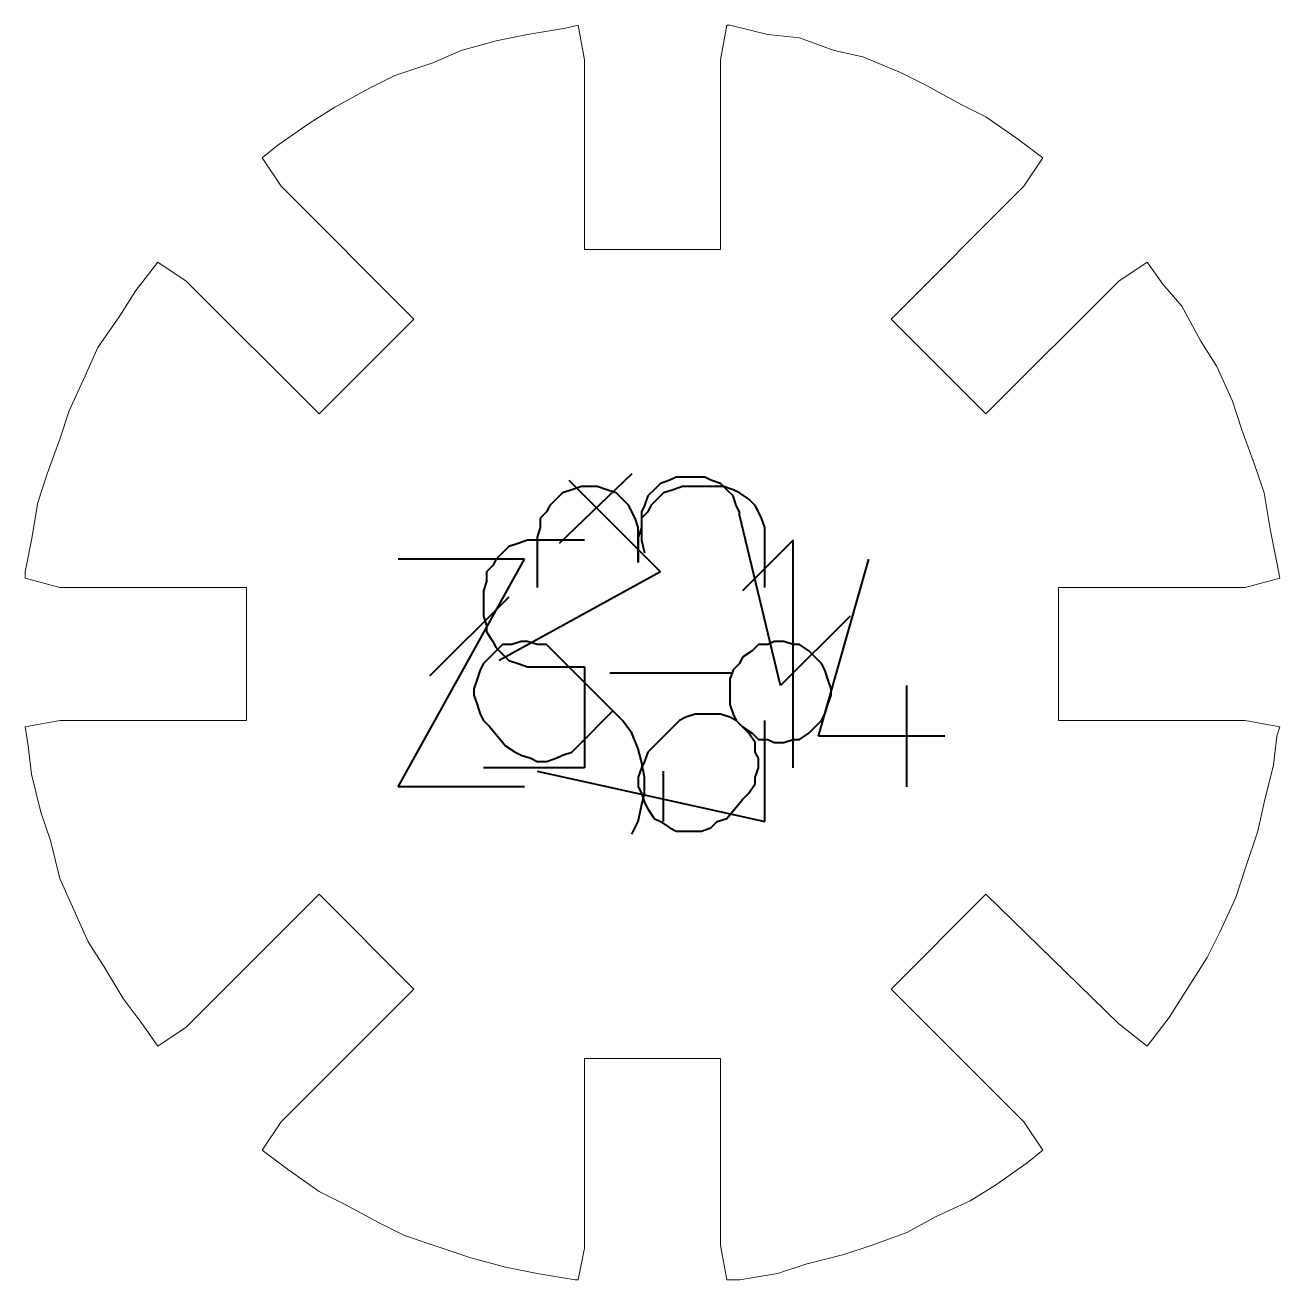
# Model space of a CAD drawing. Header units: centimetres. Extents: x -9.8 to 7.1, y -12.4 to 11.9.
# Drawn here: x 3.126 to 7.096, y -12.394 to -8.424 of the extents above; entities that cross this region are included whole.
import ezdxf

# ---------------------------------------------------------------- set-up
doc = ezdxf.new("R2010")
doc.units = ezdxf.units.CM
doc.header["$MEASUREMENT"] = 0
doc.layers.add('layer 1', color=7, linetype='Continuous')

msp = doc.modelspace()

# ---------------------------------------------------------------- linework, layer by layer
at = {"layer": 'layer 1', "color": 5, "lineweight": 13}
for points in [[(4.71602, -8.45414), (4.71602, -8.45414), (4.61601, -8.47425), (4.61601, -8.47425)], [(4.83588, -8.43403), (4.83588, -8.43403), (4.71602, -8.45414), (4.71602, -8.45414)], [(4.87609, -8.42424), (4.87609, -8.42424), (4.83588, -8.43403), (4.83588, -8.43403)], [(4.89594, -8.53405), (4.89594, -8.53405), (4.87609, -8.42424), (4.87609, -8.42424)], [(5.34599, -8.42424), (5.34599, -8.42424), (5.32615, -8.53405), (5.32615, -8.53405)], [(5.35605, -8.42424), (5.35605, -8.42424), (5.34599, -8.42424), (5.34599, -8.42424)], [(5.47617, -8.45414), (5.47617, -8.45414), (5.35605, -8.42424), (5.35605, -8.42424)], [(5.57618, -8.46419), (5.57618, -8.46419), (5.47617, -8.45414), (5.47617, -8.45414)], [(4.61601, -8.47425), (4.61601, -8.47425), (4.50594, -8.50415), (4.50594, -8.50415)], [(5.68598, -8.50415), (5.68598, -8.50415), (5.57618, -8.46419), (5.57618, -8.46419)], [(4.50594, -8.50415), (4.50594, -8.50415), (4.41598, -8.5441), (4.41598, -8.5441)], [(4.89594, -9.13412), (4.89594, -9.13412), (4.89594, -8.53405), (4.89594, -8.53405)], [(5.32615, -8.53405), (5.32615, -8.53405), (5.32615, -9.13412), (5.32615, -9.13412)], [(5.77621, -8.52426), (5.77621, -8.52426), (5.68598, -8.50415), (5.68598, -8.50415)], [(5.89606, -8.57426), (5.89606, -8.57426), (5.77621, -8.52426), (5.77621, -8.52426)], [(4.41598, -8.5441), (4.41598, -8.5441), (4.29586, -8.58405), (4.29586, -8.58405)], [(5.97597, -8.61421), (5.97597, -8.61421), (5.89606, -8.57426), (5.89606, -8.57426)], [(4.29586, -8.58405), (4.29586, -8.58405), (4.21596, -8.624), (4.21596, -8.624)], [(6.08603, -8.67401), (6.08603, -8.67401), (5.97597, -8.61421), (5.97597, -8.61421)], [(4.21596, -8.624), (4.21596, -8.624), (4.10589, -8.68406), (4.10589, -8.68406)], [(4.10589, -8.68406), (4.10589, -8.68406), (4.02599, -8.73407), (4.02599, -8.73407)], [(6.1662, -8.71423), (6.1662, -8.71423), (6.08603, -8.67401), (6.08603, -8.67401)], [(4.02599, -8.73407), (4.02599, -8.73407), (3.92597, -8.80419), (3.92597, -8.80419)], [(6.26621, -8.78408), (6.26621, -8.78408), (6.1662, -8.71423), (6.1662, -8.71423)], [(3.92597, -8.80419), (3.92597, -8.80419), (3.87597, -8.84414), (3.87597, -8.84414)], [(6.34612, -8.84414), (6.34612, -8.84414), (6.26621, -8.78408), (6.26621, -8.78408)], [(3.87597, -8.84414), (3.87597, -8.84414), (3.93603, -8.9341), (3.93603, -8.9341)], [(6.28606, -8.9341), (6.28606, -8.9341), (6.34612, -8.84414), (6.34612, -8.84414)], [(6.34612, -8.84414), (6.34612, -8.84414), (6.34612, -8.84414), (6.34612, -8.84414)], [(3.93603, -8.9341), (3.93603, -8.9341), (4.35592, -9.35425), (4.35592, -9.35425)], [(5.86616, -9.35425), (5.86616, -9.35425), (6.28606, -8.9341), (6.28606, -8.9341)], [(5.32615, -9.13412), (5.32615, -9.13412), (4.89594, -9.13412), (4.89594, -9.13412)], [(3.54603, -9.17407), (3.54603, -9.17407), (3.47592, -9.26403), (3.47592, -9.26403)], [(3.63599, -9.23413), (3.63599, -9.23413), (3.54603, -9.17407), (3.54603, -9.17407)], [(6.67605, -9.17407), (6.67605, -9.17407), (6.5861, -9.23413), (6.5861, -9.23413)], [(6.72606, -9.24419), (6.72606, -9.24419), (6.67605, -9.17407), (6.67605, -9.17407)], [(4.05589, -9.65429), (4.05589, -9.65429), (3.63599, -9.23413), (3.63599, -9.23413)], [(6.5861, -9.23413), (6.5861, -9.23413), (6.1662, -9.65429), (6.1662, -9.65429)], [(6.78612, -9.31404), (6.78612, -9.31404), (6.72606, -9.24419), (6.72606, -9.24419)], [(3.47592, -9.26403), (3.47592, -9.26403), (3.42591, -9.3442), (3.42591, -9.3442)], [(6.84618, -9.4241), (6.84618, -9.4241), (6.78612, -9.31404), (6.78612, -9.31404)], [(3.42591, -9.3442), (3.42591, -9.3442), (3.3558, -9.44421), (3.3558, -9.44421)], [(4.35592, -9.35425), (4.35592, -9.35425), (4.05589, -9.65429), (4.05589, -9.65429)], [(6.1662, -9.65429), (6.1662, -9.65429), (5.86616, -9.35425), (5.86616, -9.35425)], [(3.3558, -9.44421), (3.3558, -9.44421), (3.31585, -9.53417), (3.31585, -9.53417)], [(6.89619, -9.50427), (6.89619, -9.50427), (6.84618, -9.4241), (6.84618, -9.4241)], [(6.94619, -9.61407), (6.94619, -9.61407), (6.89619, -9.50427), (6.89619, -9.50427)], [(3.31585, -9.53417), (3.31585, -9.53417), (3.26584, -9.64424), (3.26584, -9.64424)], [(3.26584, -9.64424), (3.26584, -9.64424), (3.23594, -9.73419), (3.23594, -9.73419)], [(6.97609, -9.7043), (6.97609, -9.7043), (6.94619, -9.61407), (6.94619, -9.61407)], [(7.01604, -9.8141), (7.01604, -9.8141), (6.97609, -9.7043), (6.97609, -9.7043)], [(3.23594, -9.73419), (3.23594, -9.73419), (3.19599, -9.84426), (3.19599, -9.84426)], [(3.19599, -9.84426), (3.19599, -9.84426), (3.16583, -9.93422), (3.16583, -9.93422)], [(7.04621, -9.90406), (7.04621, -9.90406), (7.01604, -9.8141), (7.01604, -9.8141)], [(7.06605, -10.02418), (7.06605, -10.02418), (7.04621, -9.90406), (7.04621, -9.90406)], [(3.16583, -9.93422), (3.16583, -9.93422), (3.14598, -10.05408), (3.14598, -10.05408)], [(7.08616, -10.12419), (7.08616, -10.12419), (7.06605, -10.02418), (7.06605, -10.02418)], [(3.14598, -10.05408), (3.14598, -10.05408), (3.12587, -10.15409), (3.12587, -10.15409)], [(7.09621, -10.1742), (7.09621, -10.1742), (7.08616, -10.12419), (7.08616, -10.12419)], [(3.12587, -10.15409), (3.12587, -10.15409), (3.12587, -10.1742), (3.12587, -10.1742)], [(3.12587, -10.1742), (3.12587, -10.1742), (3.23594, -10.2041), (3.23594, -10.2041)], [(6.98615, -10.2041), (6.98615, -10.2041), (7.09621, -10.1742), (7.09621, -10.1742)], [(3.23594, -10.2041), (3.23594, -10.2041), (3.82596, -10.2041), (3.82596, -10.2041)], [(3.82596, -10.2041), (3.82596, -10.2041), (3.82596, -10.62425), (3.82596, -10.62425)], [(6.39612, -10.62425), (6.39612, -10.62425), (6.39612, -10.2041), (6.39612, -10.2041)], [(6.39612, -10.2041), (6.39612, -10.2041), (6.98615, -10.2041), (6.98615, -10.2041)], [(3.23594, -10.62425), (3.23594, -10.62425), (3.12587, -10.6441), (3.12587, -10.6441)], [(3.82596, -10.62425), (3.82596, -10.62425), (3.23594, -10.62425), (3.23594, -10.62425)], [(6.98615, -10.62425), (6.98615, -10.62425), (6.39612, -10.62425), (6.39612, -10.62425)], [(7.09621, -10.6441), (7.09621, -10.6441), (6.98615, -10.62425), (6.98615, -10.62425)], [(3.12587, -10.6441), (3.12587, -10.6441), (3.13593, -10.70416), (3.13593, -10.70416)], [(7.0761, -10.76422), (7.0761, -10.76422), (7.08616, -10.67426), (7.08616, -10.67426)], [(7.08616, -10.67426), (7.08616, -10.67426), (7.09621, -10.6441), (7.09621, -10.6441)], [(3.13593, -10.70416), (3.13593, -10.70416), (3.14598, -10.79412), (3.14598, -10.79412)], [(3.14598, -10.79412), (3.14598, -10.79412), (3.17588, -10.91424), (3.17588, -10.91424)], [(7.04621, -10.88434), (7.04621, -10.88434), (7.0761, -10.76422), (7.0761, -10.76422)], [(3.17588, -10.91424), (3.17588, -10.91424), (3.20578, -11.00419), (3.20578, -11.00419)], [(7.0261, -10.9743), (7.0261, -10.9743), (7.04621, -10.88434), (7.04621, -10.88434)], [(6.98615, -11.09415), (6.98615, -11.09415), (7.0261, -10.9743), (7.0261, -10.9743)], [(3.20578, -11.00419), (3.20578, -11.00419), (3.23594, -11.12432), (3.23594, -11.12432)], [(6.95625, -11.18411), (6.95625, -11.18411), (6.98615, -11.09415), (6.98615, -11.09415)], [(3.23594, -11.12432), (3.23594, -11.12432), (3.27589, -11.21427), (3.27589, -11.21427)], [(3.63599, -11.59422), (3.63599, -11.59422), (4.05589, -11.17432), (4.05589, -11.17432)], [(4.05589, -11.17432), (4.05589, -11.17432), (4.35592, -11.47436), (4.35592, -11.47436)], [(5.86616, -11.47436), (5.86616, -11.47436), (6.1662, -11.17432), (6.1662, -11.17432)], [(6.1662, -11.17432), (6.1662, -11.17432), (6.5861, -11.58416), (6.5861, -11.58416)], [(6.90624, -11.29418), (6.90624, -11.29418), (6.95625, -11.18411), (6.95625, -11.18411)], [(3.27589, -11.21427), (3.27589, -11.21427), (3.3259, -11.32434), (3.3259, -11.32434)], [(6.86602, -11.37435), (6.86602, -11.37435), (6.90624, -11.29418), (6.90624, -11.29418)], [(3.3259, -11.32434), (3.3259, -11.32434), (3.37591, -11.40424), (3.37591, -11.40424)], [(6.79618, -11.48415), (6.79618, -11.48415), (6.86602, -11.37435), (6.86602, -11.37435)], [(3.37591, -11.40424), (3.37591, -11.40424), (3.43597, -11.50426), (3.43597, -11.50426)], [(3.43597, -11.50426), (3.43597, -11.50426), (3.49603, -11.58416), (3.49603, -11.58416)], [(4.35592, -11.47436), (4.35592, -11.47436), (3.93603, -11.89425), (3.93603, -11.89425)], [(6.28606, -11.89425), (6.28606, -11.89425), (5.86616, -11.47436), (5.86616, -11.47436)], [(6.74617, -11.56432), (6.74617, -11.56432), (6.79618, -11.48415), (6.79618, -11.48415)], [(3.49603, -11.58416), (3.49603, -11.58416), (3.54603, -11.65428), (3.54603, -11.65428)], [(6.5861, -11.58416), (6.5861, -11.58416), (6.67605, -11.65428), (6.67605, -11.65428)], [(6.67605, -11.65428), (6.67605, -11.65428), (6.74617, -11.56432), (6.74617, -11.56432)], [(3.54603, -11.65428), (3.54603, -11.65428), (3.63599, -11.59422), (3.63599, -11.59422)], [(4.89594, -12.29431), (4.89594, -12.29431), (4.89594, -11.69423), (4.89594, -11.69423)], [(4.89594, -11.69423), (4.89594, -11.69423), (5.32615, -11.69423), (5.32615, -11.69423)], [(5.32615, -11.69423), (5.32615, -11.69423), (5.32615, -12.28425), (5.32615, -12.28425)], [(3.93603, -11.89425), (3.93603, -11.89425), (3.87597, -11.98421), (3.87597, -11.98421)], [(6.34612, -11.98421), (6.34612, -11.98421), (6.28606, -11.89425), (6.28606, -11.89425)], [(3.87597, -11.98421), (3.87597, -11.98421), (3.87597, -11.98421), (3.87597, -11.98421)], [(3.87597, -11.98421), (3.87597, -11.98421), (3.95587, -12.04427), (3.95587, -12.04427)], [(6.29611, -12.02416), (6.29611, -12.02416), (6.34612, -11.98421), (6.34612, -11.98421)], [(6.1961, -12.09428), (6.1961, -12.09428), (6.29611, -12.02416), (6.29611, -12.02416)], [(3.95587, -12.04427), (3.95587, -12.04427), (4.05589, -12.11439), (4.05589, -12.11439)], [(6.1162, -12.14429), (6.1162, -12.14429), (6.1961, -12.09428), (6.1961, -12.09428)], [(4.05589, -12.11439), (4.05589, -12.11439), (4.13605, -12.15434), (4.13605, -12.15434)], [(6.00613, -12.19429), (6.00613, -12.19429), (6.1162, -12.14429), (6.1162, -12.14429)], [(4.13605, -12.15434), (4.13605, -12.15434), (4.24586, -12.21414), (4.24586, -12.21414)], [(4.24586, -12.21414), (4.24586, -12.21414), (4.32602, -12.25435), (4.32602, -12.25435)], [(5.91617, -12.2443), (5.91617, -12.2443), (6.00613, -12.19429), (6.00613, -12.19429)], [(4.32602, -12.25435), (4.32602, -12.25435), (4.44588, -12.29431), (4.44588, -12.29431)], [(5.8061, -12.28425), (5.8061, -12.28425), (5.91617, -12.2443), (5.91617, -12.2443)], [(4.44588, -12.29431), (4.44588, -12.29431), (4.5361, -12.3242), (4.5361, -12.3242)], [(4.87609, -12.39432), (4.87609, -12.39432), (4.89594, -12.29431), (4.89594, -12.29431)], [(5.32615, -12.28425), (5.32615, -12.28425), (5.34599, -12.39432), (5.34599, -12.39432)], [(5.71615, -12.31415), (5.71615, -12.31415), (5.8061, -12.28425), (5.8061, -12.28425)], [(4.5361, -12.3242), (4.5361, -12.3242), (4.64591, -12.35436), (4.64591, -12.35436)], [(5.50607, -12.37421), (5.50607, -12.37421), (5.59602, -12.34431), (5.59602, -12.34431)], [(5.59602, -12.34431), (5.59602, -12.34431), (5.71615, -12.31415), (5.71615, -12.31415)], [(4.64591, -12.35436), (4.64591, -12.35436), (4.74592, -12.37421), (4.74592, -12.37421)], [(4.74592, -12.37421), (4.74592, -12.37421), (4.86604, -12.39432), (4.86604, -12.39432)], [(5.38594, -12.39432), (5.38594, -12.39432), (5.50607, -12.37421), (5.50607, -12.37421)], [(4.86604, -12.39432), (4.86604, -12.39432), (4.87609, -12.39432), (4.87609, -12.39432)], [(5.34599, -12.39432), (5.34599, -12.39432), (5.38594, -12.39432), (5.38594, -12.39432)]]:
    msp.add_open_spline(points, degree=3, dxfattribs=at)
at = {"layer": 'layer 1', "color": 1, "lineweight": 40}
for points in [[(5.04596, -9.84426), (5.04596, -9.84426), (4.81603, -10.06413), (4.81603, -10.06413)], [(4.84593, -9.86411), (4.84593, -9.86411), (5.13591, -10.15409), (5.13591, -10.15409)], [(4.88588, -9.88421), (4.88588, -9.88421), (4.85599, -9.89427), (4.85599, -9.89427)], [(4.90599, -9.88421), (4.90599, -9.88421), (4.88588, -9.88421), (4.88588, -9.88421)], [(4.93589, -9.88421), (4.93589, -9.88421), (4.90599, -9.88421), (4.90599, -9.88421)], [(4.90599, -9.88421), (4.90599, -9.88421), (4.90599, -9.88421), (4.90599, -9.88421)], [(4.96605, -9.89427), (4.96605, -9.89427), (4.93589, -9.88421), (4.93589, -9.88421)], [(5.13591, -9.87416), (5.13591, -9.87416), (5.11607, -9.89427), (5.11607, -9.89427)], [(5.16608, -9.86411), (5.16608, -9.86411), (5.13591, -9.87416), (5.13591, -9.87416)], [(5.18592, -9.85405), (5.18592, -9.85405), (5.16608, -9.86411), (5.16608, -9.86411)], [(5.20603, -9.88421), (5.20603, -9.88421), (5.17613, -9.89427), (5.17613, -9.89427)], [(5.21608, -9.85405), (5.21608, -9.85405), (5.18592, -9.85405), (5.18592, -9.85405)], [(5.18592, -9.85405), (5.18592, -9.85405), (5.18592, -9.85405), (5.18592, -9.85405)], [(5.22614, -9.88421), (5.22614, -9.88421), (5.20603, -9.88421), (5.20603, -9.88421)], [(5.24598, -9.85405), (5.24598, -9.85405), (5.21608, -9.85405), (5.21608, -9.85405)], [(5.30604, -9.88421), (5.30604, -9.88421), (5.22614, -9.88421), (5.22614, -9.88421)], [(5.22614, -9.88421), (5.22614, -9.88421), (5.22614, -9.88421), (5.22614, -9.88421)], [(5.27614, -9.85405), (5.27614, -9.85405), (5.24598, -9.85405), (5.24598, -9.85405)], [(5.29599, -9.86411), (5.29599, -9.86411), (5.27614, -9.85405), (5.27614, -9.85405)], [(5.32615, -9.87416), (5.32615, -9.87416), (5.29599, -9.86411), (5.29599, -9.86411)], [(5.33594, -9.88421), (5.33594, -9.88421), (5.30604, -9.88421), (5.30604, -9.88421)], [(5.34599, -9.89427), (5.34599, -9.89427), (5.32615, -9.87416), (5.32615, -9.87416)], [(5.3661, -9.89427), (5.3661, -9.89427), (5.33594, -9.88421), (5.33594, -9.88421)], [(4.80598, -9.92417), (4.80598, -9.92417), (4.78587, -9.94427), (4.78587, -9.94427)], [(4.82609, -9.90406), (4.82609, -9.90406), (4.80598, -9.92417), (4.80598, -9.92417)], [(4.85599, -9.89427), (4.85599, -9.89427), (4.82609, -9.90406), (4.82609, -9.90406)], [(4.99595, -9.90406), (4.99595, -9.90406), (4.96605, -9.89427), (4.96605, -9.89427)], [(5.01606, -9.92417), (5.01606, -9.92417), (4.99595, -9.90406), (4.99595, -9.90406)], [(5.0359, -9.94427), (5.0359, -9.94427), (5.01606, -9.92417), (5.01606, -9.92417)], [(5.09596, -9.91411), (5.09596, -9.91411), (5.08591, -9.94427), (5.08591, -9.94427)], [(5.11607, -9.89427), (5.11607, -9.89427), (5.09596, -9.91411), (5.09596, -9.91411)], [(5.12612, -9.92417), (5.12612, -9.92417), (5.10602, -9.94427), (5.10602, -9.94427)], [(5.14597, -9.90406), (5.14597, -9.90406), (5.12612, -9.92417), (5.12612, -9.92417)], [(5.17613, -9.89427), (5.17613, -9.89427), (5.14597, -9.90406), (5.14597, -9.90406)], [(5.3661, -9.91411), (5.3661, -9.91411), (5.34599, -9.89427), (5.34599, -9.89427)], [(5.38594, -9.90406), (5.38594, -9.90406), (5.3661, -9.89427), (5.3661, -9.89427)], [(5.37616, -9.94427), (5.37616, -9.94427), (5.3661, -9.91411), (5.3661, -9.91411)], [(5.41611, -9.92417), (5.41611, -9.92417), (5.38594, -9.90406), (5.38594, -9.90406)], [(5.43595, -9.94427), (5.43595, -9.94427), (5.41611, -9.92417), (5.41611, -9.92417)], [(4.77608, -9.96412), (4.77608, -9.96412), (4.75597, -9.98423), (4.75597, -9.98423)], [(4.78587, -9.94427), (4.78587, -9.94427), (4.77608, -9.96412), (4.77608, -9.96412)], [(5.04596, -9.96412), (5.04596, -9.96412), (5.0359, -9.94427), (5.0359, -9.94427)], [(5.05601, -9.98423), (5.05601, -9.98423), (5.04596, -9.96412), (5.04596, -9.96412)], [(5.08591, -9.94427), (5.08591, -9.94427), (5.07612, -9.96412), (5.07612, -9.96412)], [(5.07612, -9.96412), (5.07612, -9.96412), (5.07612, -9.99428), (5.07612, -9.99428)], [(5.09596, -9.96412), (5.09596, -9.96412), (5.07612, -9.98423), (5.07612, -9.98423)], [(5.10602, -9.94427), (5.10602, -9.94427), (5.09596, -9.96412), (5.09596, -9.96412)], [(5.38594, -9.96412), (5.38594, -9.96412), (5.37616, -9.94427), (5.37616, -9.94427)], [(5.38594, -9.97417), (5.38594, -9.97417), (5.38594, -9.96412), (5.38594, -9.96412)], [(5.38594, -9.96412), (5.38594, -9.96412), (5.38594, -9.96412), (5.38594, -9.96412)], [(5.38594, -9.96412), (5.38594, -9.96412), (5.38594, -9.96412), (5.38594, -9.96412)], [(5.44601, -9.96412), (5.44601, -9.96412), (5.43595, -9.94427), (5.43595, -9.94427)], [(5.45606, -9.98423), (5.45606, -9.98423), (5.44601, -9.96412), (5.44601, -9.96412)], [(4.75597, -9.98423), (4.75597, -9.98423), (4.75597, -10.01412), (4.75597, -10.01412)], [(5.06606, -10.01412), (5.06606, -10.01412), (5.05601, -9.98423), (5.05601, -9.98423)], [(5.07612, -9.98423), (5.07612, -9.98423), (5.07612, -10.01412), (5.07612, -10.01412)], [(5.07612, -9.99428), (5.07612, -9.99428), (5.07612, -10.02418), (5.07612, -10.02418)], [(5.51612, -10.51419), (5.51612, -10.51419), (5.38594, -9.97417), (5.38594, -9.97417)], [(5.38594, -9.97417), (5.38594, -9.97417), (5.38594, -9.97417), (5.38594, -9.97417)], [(5.38594, -9.97417), (5.38594, -9.97417), (5.38594, -9.97417), (5.38594, -9.97417)], [(5.38594, -9.97417), (5.38594, -9.97417), (5.38594, -9.97417), (5.38594, -9.97417)], [(5.38594, -9.97417), (5.38594, -9.97417), (5.38594, -9.97417), (5.38594, -9.97417)], [(5.38594, -9.97417), (5.38594, -9.97417), (5.38594, -9.97417), (5.38594, -9.97417)], [(5.38594, -9.97417), (5.38594, -9.97417), (5.38594, -9.97417), (5.38594, -9.97417)], [(5.38594, -9.97417), (5.38594, -9.97417), (5.38594, -9.97417), (5.38594, -9.97417)], [(5.38594, -9.97417), (5.38594, -9.97417), (5.38594, -9.97417), (5.38594, -9.97417)], [(5.46611, -10.01412), (5.46611, -10.01412), (5.45606, -9.98423), (5.45606, -9.98423)], [(4.75597, -10.01412), (4.75597, -10.01412), (4.74592, -10.04429), (4.74592, -10.04429)], [(4.74592, -10.04429), (4.74592, -10.04429), (4.74592, -10.2041), (4.74592, -10.2041)], [(5.07612, -10.01412), (5.07612, -10.01412), (5.06606, -10.04429), (5.06606, -10.04429)], [(5.06606, -10.04429), (5.06606, -10.04429), (5.06606, -10.01412), (5.06606, -10.01412)], [(5.06606, -10.04429), (5.06606, -10.04429), (5.06606, -10.12419), (5.06606, -10.12419)], [(5.06606, -10.12419), (5.06606, -10.12419), (5.06606, -10.04429), (5.06606, -10.04429)], [(5.06606, -10.04429), (5.06606, -10.04429), (5.06606, -10.04429), (5.06606, -10.04429)], [(5.07612, -10.02418), (5.07612, -10.02418), (5.07612, -10.05408), (5.07612, -10.05408)], [(5.46611, -10.04429), (5.46611, -10.04429), (5.46611, -10.01412), (5.46611, -10.01412)], [(5.46611, -10.2041), (5.46611, -10.2041), (5.46611, -10.04429), (5.46611, -10.04429)], [(5.46611, -10.04429), (5.46611, -10.04429), (5.46611, -10.04429), (5.46611, -10.04429)], [(4.65596, -10.07419), (4.65596, -10.07419), (4.63612, -10.09429), (4.63612, -10.09429)], [(4.68612, -10.06413), (4.68612, -10.06413), (4.65596, -10.07419), (4.65596, -10.07419)], [(4.71602, -10.05408), (4.71602, -10.05408), (4.68612, -10.06413), (4.68612, -10.06413)], [(4.73613, -10.05408), (4.73613, -10.05408), (4.71602, -10.05408), (4.71602, -10.05408)], [(4.89594, -10.05408), (4.89594, -10.05408), (4.73613, -10.05408), (4.73613, -10.05408)], [(4.73613, -10.05408), (4.73613, -10.05408), (4.73613, -10.05408), (4.73613, -10.05408)], [(5.07612, -10.05408), (5.07612, -10.05408), (5.08591, -10.09429), (5.08591, -10.09429)], [(5.55607, -10.05408), (5.55607, -10.05408), (5.396, -10.21415), (5.396, -10.21415)], [(5.55607, -10.77427), (5.55607, -10.77427), (5.55607, -10.05408), (5.55607, -10.05408)], [(4.30592, -10.83433), (4.30592, -10.83433), (4.70597, -10.11414), (4.70597, -10.11414)], [(4.70597, -10.11414), (4.70597, -10.11414), (4.30592, -10.11414), (4.30592, -10.11414)], [(4.61601, -10.11414), (4.61601, -10.11414), (4.60595, -10.13424), (4.60595, -10.13424)], [(4.63612, -10.09429), (4.63612, -10.09429), (4.61601, -10.11414), (4.61601, -10.11414)], [(5.63598, -10.67426), (5.63598, -10.67426), (5.79605, -10.11414), (5.79605, -10.11414)], [(4.60595, -10.13424), (4.60595, -10.13424), (4.58611, -10.15409), (4.58611, -10.15409)], [(4.58611, -10.15409), (4.58611, -10.15409), (4.58611, -10.18425), (4.58611, -10.18425)], [(5.13591, -10.15409), (5.13591, -10.15409), (4.62606, -10.43428), (4.62606, -10.43428)], [(4.58611, -10.18425), (4.58611, -10.18425), (4.57606, -10.21415), (4.57606, -10.21415)], [(4.65596, -10.23426), (4.65596, -10.23426), (4.40593, -10.48429), (4.40593, -10.48429)], [(4.57606, -10.21415), (4.57606, -10.21415), (4.57606, -10.29432), (4.57606, -10.29432)], [(4.57606, -10.29432), (4.57606, -10.29432), (4.57606, -10.29432), (4.57606, -10.29432)], [(4.57606, -10.29432), (4.57606, -10.29432), (4.58611, -10.32422), (4.58611, -10.32422)], [(5.73599, -10.29432), (5.73599, -10.29432), (5.51612, -10.51419), (5.51612, -10.51419)], [(4.58611, -10.32422), (4.58611, -10.32422), (4.58611, -10.34432), (4.58611, -10.34432)], [(4.58611, -10.34432), (4.58611, -10.34432), (4.60595, -10.37422), (4.60595, -10.37422)], [(4.60595, -10.37422), (4.60595, -10.37422), (4.61601, -10.39433), (4.61601, -10.39433)], [(4.63612, -10.38428), (4.63612, -10.38428), (4.61601, -10.40412), (4.61601, -10.40412)], [(4.61601, -10.39433), (4.61601, -10.39433), (4.63612, -10.41417), (4.63612, -10.41417)], [(4.66601, -10.38428), (4.66601, -10.38428), (4.63612, -10.38428), (4.63612, -10.38428)], [(4.69591, -10.37422), (4.69591, -10.37422), (4.66601, -10.38428), (4.66601, -10.38428)], [(4.71602, -10.37422), (4.71602, -10.37422), (4.69591, -10.37422), (4.69591, -10.37422)], [(4.74592, -10.38428), (4.74592, -10.38428), (4.71602, -10.37422), (4.71602, -10.37422)], [(4.77608, -10.38428), (4.77608, -10.38428), (4.74592, -10.38428), (4.74592, -10.38428)], [(4.79592, -10.40412), (4.79592, -10.40412), (4.77608, -10.38428), (4.77608, -10.38428)], [(5.44601, -10.38428), (5.44601, -10.38428), (5.42616, -10.40412), (5.42616, -10.40412)], [(5.47617, -10.38428), (5.47617, -10.38428), (5.44601, -10.38428), (5.44601, -10.38428)], [(5.49601, -10.37422), (5.49601, -10.37422), (5.47617, -10.38428), (5.47617, -10.38428)], [(5.52618, -10.37422), (5.52618, -10.37422), (5.49601, -10.37422), (5.49601, -10.37422)], [(5.55607, -10.38428), (5.55607, -10.38428), (5.52618, -10.37422), (5.52618, -10.37422)], [(5.57618, -10.38428), (5.57618, -10.38428), (5.55607, -10.38428), (5.55607, -10.38428)], [(5.60608, -10.40412), (5.60608, -10.40412), (5.57618, -10.38428), (5.57618, -10.38428)], [(4.5959, -10.42423), (4.5959, -10.42423), (4.57606, -10.44407), (4.57606, -10.44407)], [(4.61601, -10.40412), (4.61601, -10.40412), (4.5959, -10.42423), (4.5959, -10.42423)], [(4.5959, -10.42423), (4.5959, -10.42423), (4.5959, -10.42423), (4.5959, -10.42423)], [(4.63612, -10.41417), (4.63612, -10.41417), (4.65596, -10.43428), (4.65596, -10.43428)], [(4.65596, -10.43428), (4.65596, -10.43428), (4.68612, -10.44407), (4.68612, -10.44407)], [(4.81603, -10.42423), (4.81603, -10.42423), (4.79592, -10.40412), (4.79592, -10.40412)], [(4.9859, -10.59409), (4.9859, -10.59409), (4.81603, -10.42423), (4.81603, -10.42423)], [(4.81603, -10.42423), (4.81603, -10.42423), (4.81603, -10.42423), (4.81603, -10.42423)], [(5.396, -10.42423), (5.396, -10.42423), (5.38594, -10.44407), (5.38594, -10.44407)], [(5.42616, -10.40412), (5.42616, -10.40412), (5.396, -10.42423), (5.396, -10.42423)], [(5.396, -10.42423), (5.396, -10.42423), (5.396, -10.42423), (5.396, -10.42423)], [(5.62619, -10.42423), (5.62619, -10.42423), (5.60608, -10.40412), (5.60608, -10.40412)], [(5.64603, -10.44407), (5.64603, -10.44407), (5.62619, -10.42423), (5.62619, -10.42423)], [(5.62619, -10.42423), (5.62619, -10.42423), (5.62619, -10.42423), (5.62619, -10.42423)], [(4.566, -10.46418), (4.566, -10.46418), (4.55595, -10.49408), (4.55595, -10.49408)], [(4.57606, -10.44407), (4.57606, -10.44407), (4.566, -10.46418), (4.566, -10.46418)], [(4.68612, -10.44407), (4.68612, -10.44407), (4.71602, -10.45413), (4.71602, -10.45413)], [(4.71602, -10.45413), (4.71602, -10.45413), (4.73613, -10.45413), (4.73613, -10.45413)], [(4.73613, -10.45413), (4.73613, -10.45413), (4.89594, -10.45413), (4.89594, -10.45413)], [(4.89594, -10.45413), (4.89594, -10.45413), (4.89594, -10.77427), (4.89594, -10.77427)], [(5.3661, -10.47424), (5.3661, -10.47424), (4.97611, -10.47424), (4.97611, -10.47424)], [(5.3661, -10.46418), (5.3661, -10.46418), (5.35605, -10.49408), (5.35605, -10.49408)], [(5.38594, -10.44407), (5.38594, -10.44407), (5.3661, -10.46418), (5.3661, -10.46418)], [(5.65609, -10.46418), (5.65609, -10.46418), (5.64603, -10.44407), (5.64603, -10.44407)], [(5.66614, -10.49408), (5.66614, -10.49408), (5.65609, -10.46418), (5.65609, -10.46418)], [(4.55595, -10.49408), (4.55595, -10.49408), (4.54589, -10.52424), (4.54589, -10.52424)], [(5.35605, -10.49408), (5.35605, -10.49408), (5.35605, -10.52424), (5.35605, -10.52424)], [(5.67619, -10.52424), (5.67619, -10.52424), (5.66614, -10.49408), (5.66614, -10.49408)], [(5.91617, -10.83433), (5.91617, -10.83433), (5.91617, -10.51419), (5.91617, -10.51419)], [(4.54589, -10.52424), (4.54589, -10.52424), (4.54589, -10.54408), (4.54589, -10.54408)], [(4.54589, -10.54408), (4.54589, -10.54408), (4.55595, -10.57425), (4.55595, -10.57425)], [(5.35605, -10.52424), (5.35605, -10.52424), (5.35605, -10.54408), (5.35605, -10.54408)], [(5.35605, -10.54408), (5.35605, -10.54408), (5.35605, -10.57425), (5.35605, -10.57425)], [(5.66614, -10.57425), (5.66614, -10.57425), (5.67619, -10.54408), (5.67619, -10.54408)], [(5.67619, -10.54408), (5.67619, -10.54408), (5.67619, -10.52424), (5.67619, -10.52424)], [(4.55595, -10.57425), (4.55595, -10.57425), (4.566, -10.60414), (4.566, -10.60414)], [(4.87609, -10.70416), (4.87609, -10.70416), (4.9859, -10.59409), (4.9859, -10.59409)], [(5.01606, -10.62425), (5.01606, -10.62425), (4.9859, -10.59409), (4.9859, -10.59409)], [(5.35605, -10.57425), (5.35605, -10.57425), (5.3661, -10.60414), (5.3661, -10.60414)], [(5.65609, -10.60414), (5.65609, -10.60414), (5.66614, -10.57425), (5.66614, -10.57425)], [(4.566, -10.60414), (4.566, -10.60414), (4.57606, -10.62425), (4.57606, -10.62425)], [(4.57606, -10.62425), (4.57606, -10.62425), (4.5959, -10.6441), (4.5959, -10.6441)], [(5.04596, -10.66421), (5.04596, -10.66421), (5.01606, -10.62425), (5.01606, -10.62425)], [(5.19597, -10.62425), (5.19597, -10.62425), (5.17613, -10.6441), (5.17613, -10.6441)], [(5.21608, -10.6142), (5.21608, -10.6142), (5.19597, -10.62425), (5.19597, -10.62425)], [(5.24598, -10.60414), (5.24598, -10.60414), (5.21608, -10.6142), (5.21608, -10.6142)], [(5.27614, -10.60414), (5.27614, -10.60414), (5.24598, -10.60414), (5.24598, -10.60414)], [(5.29599, -10.60414), (5.29599, -10.60414), (5.27614, -10.60414), (5.27614, -10.60414)], [(5.32615, -10.60414), (5.32615, -10.60414), (5.29599, -10.60414), (5.29599, -10.60414)], [(5.35605, -10.6142), (5.35605, -10.6142), (5.32615, -10.60414), (5.32615, -10.60414)], [(5.37616, -10.62425), (5.37616, -10.62425), (5.35605, -10.6142), (5.35605, -10.6142)], [(5.3661, -10.60414), (5.3661, -10.60414), (5.37616, -10.62425), (5.37616, -10.62425)], [(5.396, -10.6441), (5.396, -10.6441), (5.37616, -10.62425), (5.37616, -10.62425)], [(5.37616, -10.62425), (5.37616, -10.62425), (5.396, -10.6441), (5.396, -10.6441)], [(5.46611, -10.94414), (5.46611, -10.94414), (5.46611, -10.62425), (5.46611, -10.62425)], [(5.62619, -10.6441), (5.62619, -10.6441), (5.64603, -10.62425), (5.64603, -10.62425)], [(5.64603, -10.62425), (5.64603, -10.62425), (5.65609, -10.60414), (5.65609, -10.60414)], [(4.5959, -10.6441), (4.5959, -10.6441), (4.64591, -10.70416), (4.64591, -10.70416)], [(5.06606, -10.71421), (5.06606, -10.71421), (5.04596, -10.66421), (5.04596, -10.66421)], [(5.17613, -10.6441), (5.17613, -10.6441), (5.11607, -10.70416), (5.11607, -10.70416)], [(5.41611, -10.66421), (5.41611, -10.66421), (5.396, -10.6441), (5.396, -10.6441)], [(5.396, -10.6441), (5.396, -10.6441), (5.396, -10.6441), (5.396, -10.6441)], [(5.396, -10.6441), (5.396, -10.6441), (5.396, -10.6441), (5.396, -10.6441)], [(5.396, -10.6441), (5.396, -10.6441), (5.42616, -10.66421), (5.42616, -10.66421)], [(5.43595, -10.6941), (5.43595, -10.6941), (5.41611, -10.66421), (5.41611, -10.66421)], [(5.42616, -10.66421), (5.42616, -10.66421), (5.44601, -10.68431), (5.44601, -10.68431)], [(5.57618, -10.68431), (5.57618, -10.68431), (5.60608, -10.66421), (5.60608, -10.66421)], [(5.60608, -10.66421), (5.60608, -10.66421), (5.62619, -10.6441), (5.62619, -10.6441)], [(5.62619, -10.6441), (5.62619, -10.6441), (5.62619, -10.6441), (5.62619, -10.6441)], [(6.03603, -10.67426), (6.03603, -10.67426), (5.63598, -10.67426), (5.63598, -10.67426)], [(4.64591, -10.70416), (4.64591, -10.70416), (4.64591, -10.70416), (4.64591, -10.70416)], [(4.64591, -10.70416), (4.64591, -10.70416), (4.67607, -10.72427), (4.67607, -10.72427)], [(4.85599, -10.72427), (4.85599, -10.72427), (4.87609, -10.70416), (4.87609, -10.70416)], [(5.07612, -10.75416), (5.07612, -10.75416), (5.06606, -10.71421), (5.06606, -10.71421)], [(5.11607, -10.70416), (5.11607, -10.70416), (5.09596, -10.72427), (5.09596, -10.72427)], [(5.11607, -10.70416), (5.11607, -10.70416), (5.11607, -10.70416), (5.11607, -10.70416)], [(5.43595, -10.72427), (5.43595, -10.72427), (5.43595, -10.6941), (5.43595, -10.6941)], [(5.44601, -10.68431), (5.44601, -10.68431), (5.47617, -10.68431), (5.47617, -10.68431)], [(5.47617, -10.68431), (5.47617, -10.68431), (5.49601, -10.6941), (5.49601, -10.6941)], [(5.49601, -10.6941), (5.49601, -10.6941), (5.52618, -10.6941), (5.52618, -10.6941)], [(5.52618, -10.6941), (5.52618, -10.6941), (5.55607, -10.68431), (5.55607, -10.68431)], [(5.55607, -10.68431), (5.55607, -10.68431), (5.57618, -10.68431), (5.57618, -10.68431)], [(4.67607, -10.72427), (4.67607, -10.72427), (4.69591, -10.73432), (4.69591, -10.73432)], [(4.69591, -10.73432), (4.69591, -10.73432), (4.72607, -10.74411), (4.72607, -10.74411)], [(4.72607, -10.74411), (4.72607, -10.74411), (4.74592, -10.75416), (4.74592, -10.75416)], [(4.74592, -10.75416), (4.74592, -10.75416), (4.77608, -10.75416), (4.77608, -10.75416)], [(4.77608, -10.75416), (4.77608, -10.75416), (4.80598, -10.74411), (4.80598, -10.74411)], [(4.80598, -10.74411), (4.80598, -10.74411), (4.82609, -10.73432), (4.82609, -10.73432)], [(4.82609, -10.73432), (4.82609, -10.73432), (4.85599, -10.72427), (4.85599, -10.72427)], [(5.08591, -10.80417), (5.08591, -10.80417), (5.07612, -10.75416), (5.07612, -10.75416)], [(5.08591, -10.75416), (5.08591, -10.75416), (5.07612, -10.77427), (5.07612, -10.77427)], [(5.09596, -10.72427), (5.09596, -10.72427), (5.08591, -10.75416), (5.08591, -10.75416)], [(5.44601, -10.74411), (5.44601, -10.74411), (5.43595, -10.72427), (5.43595, -10.72427)], [(5.44601, -10.77427), (5.44601, -10.77427), (5.44601, -10.74411), (5.44601, -10.74411)], [(4.89594, -10.77427), (4.89594, -10.77427), (4.57606, -10.77427), (4.57606, -10.77427)], [(4.74592, -10.78433), (4.74592, -10.78433), (5.46611, -10.94414), (5.46611, -10.94414)], [(5.07612, -10.77427), (5.07612, -10.77427), (5.06606, -10.80417), (5.06606, -10.80417)], [(5.14597, -10.94414), (5.14597, -10.94414), (5.14597, -10.78433), (5.14597, -10.78433)], [(5.43595, -10.80417), (5.43595, -10.80417), (5.44601, -10.77427), (5.44601, -10.77427)], [(4.70597, -10.83433), (4.70597, -10.83433), (4.30592, -10.83433), (4.30592, -10.83433)], [(5.06606, -10.80417), (5.06606, -10.80417), (5.06606, -10.83433), (5.06606, -10.83433)], [(5.06606, -10.83433), (5.06606, -10.83433), (5.07612, -10.85418), (5.07612, -10.85418)], [(5.08591, -10.85418), (5.08591, -10.85418), (5.08591, -10.80417), (5.08591, -10.80417)], [(5.41611, -10.85418), (5.41611, -10.85418), (5.43595, -10.82428), (5.43595, -10.82428)], [(5.43595, -10.82428), (5.43595, -10.82428), (5.43595, -10.80417), (5.43595, -10.80417)], [(5.07612, -10.89413), (5.07612, -10.89413), (5.08591, -10.85418), (5.08591, -10.85418)], [(5.07612, -10.85418), (5.07612, -10.85418), (5.08591, -10.88434), (5.08591, -10.88434)], [(5.34599, -10.93434), (5.34599, -10.93434), (5.396, -10.87429), (5.396, -10.87429)], [(5.396, -10.87429), (5.396, -10.87429), (5.41611, -10.85418), (5.41611, -10.85418)], [(5.396, -10.87429), (5.396, -10.87429), (5.396, -10.87429), (5.396, -10.87429)], [(5.06606, -10.94414), (5.06606, -10.94414), (5.07612, -10.89413), (5.07612, -10.89413)], [(5.08591, -10.88434), (5.08591, -10.88434), (5.09596, -10.90418), (5.09596, -10.90418)], [(5.09596, -10.90418), (5.09596, -10.90418), (5.11607, -10.93434), (5.11607, -10.93434)], [(5.04596, -10.98435), (5.04596, -10.98435), (5.06606, -10.94414), (5.06606, -10.94414)], [(5.11607, -10.93434), (5.11607, -10.93434), (5.11607, -10.93434), (5.11607, -10.93434)], [(5.11607, -10.93434), (5.11607, -10.93434), (5.13591, -10.94414), (5.13591, -10.94414)], [(5.13591, -10.94414), (5.13591, -10.94414), (5.16608, -10.96424), (5.16608, -10.96424)], [(5.29599, -10.96424), (5.29599, -10.96424), (5.3161, -10.94414), (5.3161, -10.94414)], [(5.3161, -10.94414), (5.3161, -10.94414), (5.34599, -10.93434), (5.34599, -10.93434)], [(5.04596, -10.98435), (5.04596, -10.98435), (5.04596, -10.98435), (5.04596, -10.98435)], [(5.16608, -10.96424), (5.16608, -10.96424), (5.18592, -10.9743), (5.18592, -10.9743)], [(5.18592, -10.9743), (5.18592, -10.9743), (5.21608, -10.9743), (5.21608, -10.9743)], [(5.21608, -10.9743), (5.21608, -10.9743), (5.24598, -10.9743), (5.24598, -10.9743)], [(5.24598, -10.9743), (5.24598, -10.9743), (5.26609, -10.9743), (5.26609, -10.9743)], [(5.26609, -10.9743), (5.26609, -10.9743), (5.29599, -10.96424), (5.29599, -10.96424)]]:
    msp.add_open_spline(points, degree=3, dxfattribs=at)

doc.saveas('drawing.dxf')
